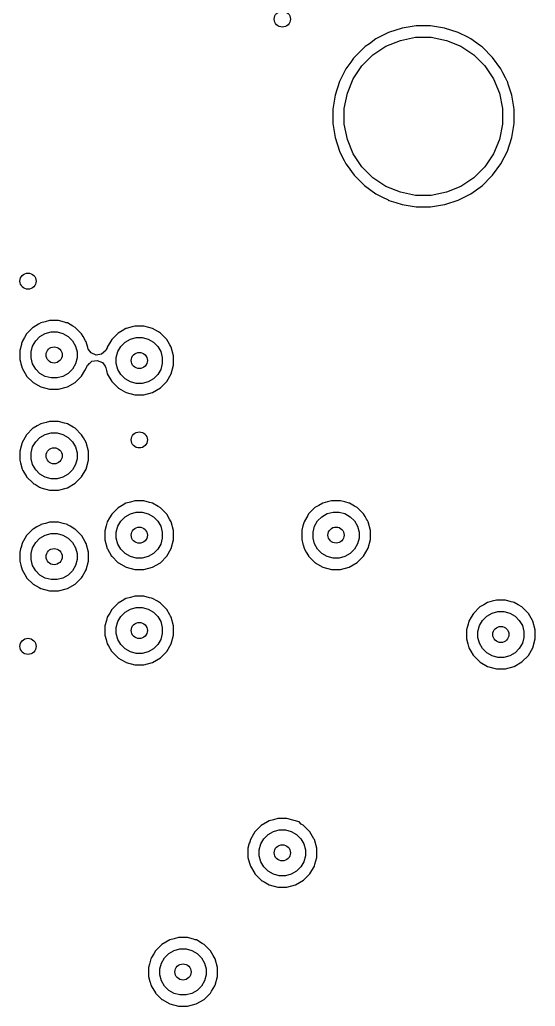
# Model space of a CAD drawing. Header units: inches. Extents: x 5.14 to 7.4, y -4.57 to -3.18.
# Drawn here: x 6.0427 to 6.298, y -4.1466 to -3.6575 of the extents above; entities that cross this region are included whole.
import ezdxf

# ---------------------------------------------------------------- set-up
doc = ezdxf.new("R2010")
doc.units = ezdxf.units.IN
doc.header["$MEASUREMENT"] = 0
doc.layers.add('In2.Cu', color=33, linetype='CONTINUOUS', true_color=0xce7d2c)

msp = doc.modelspace()

# ---------------------------------------------------------------- linework, layer by layer
at = {"layer": 'In2.Cu', "linetype": 'CONTINUOUS'}
for p, q in [((6.23213, -3.66159), (6.22541, -3.66377)), ((6.2391, -3.66048), (6.23213, -3.66159)), ((6.23213, -3.66159), (6.23213, -3.66159)), ((6.23213, -3.66159), (6.23213, -3.66159)), ((6.23911, -3.66048), (6.2391, -3.66048)), ((6.2391, -3.66048), (6.2391, -3.66048)), ((6.24617, -3.66048), (6.23911, -3.66048)), ((6.25315, -3.66159), (6.24617, -3.66048)), ((6.24617, -3.66048), (6.24617, -3.66048)), ((6.24617, -3.66048), (6.24617, -3.66048)), ((6.25987, -3.66377), (6.25315, -3.66159)), ((6.25315, -3.66159), (6.25315, -3.66159)), ((6.21911, -3.66698), (6.21585, -3.66935)), ((6.22071, -3.66617), (6.21911, -3.66698)), ((6.22541, -3.66377), (6.22071, -3.66617)), ((6.22408, -3.67065), (6.23121, -3.6677)), ((6.23121, -3.6677), (6.23878, -3.66619)), ((6.23878, -3.66619), (6.2465, -3.66619)), ((6.2465, -3.66619), (6.25407, -3.6677)), ((6.25407, -3.6677), (6.2612, -3.67065)), ((6.26457, -3.66617), (6.25987, -3.66377)), ((6.25987, -3.66377), (6.25987, -3.66377)), ((6.25987, -3.66377), (6.25987, -3.66377)), ((6.26617, -3.66698), (6.26457, -3.66617)), ((6.26457, -3.66617), (6.26457, -3.66617)), ((6.26457, -3.66617), (6.26457, -3.66617)), ((6.271, -3.6705), (6.26617, -3.66698)), ((6.21357, -3.67096), (6.20822, -3.67631)), ((6.21386, -3.67079), (6.21357, -3.67096)), ((6.21585, -3.66935), (6.21386, -3.67079)), ((6.21766, -3.67494), (6.22408, -3.67065)), ((6.2612, -3.67065), (6.26761, -3.67494)), ((6.27188, -3.67113), (6.271, -3.6705)), ((6.27688, -3.67613), (6.27188, -3.67113)), ((6.20806, -3.6766), (6.20661, -3.67859)), ((6.20822, -3.67631), (6.20806, -3.6766)), ((6.2122, -3.6804), (6.21766, -3.67494)), ((6.26761, -3.67494), (6.27307, -3.6804)), ((6.28103, -3.68185), (6.27688, -3.67613)), ((6.20424, -3.68185), (6.20104, -3.68814)), ((6.20661, -3.67859), (6.20424, -3.68185)), ((6.20424, -3.68185), (6.20424, -3.68185)), ((6.20792, -3.68682), (6.2122, -3.6804)), ((6.27307, -3.6804), (6.27736, -3.68682)), ((6.28205, -3.68385), (6.28103, -3.68185)), ((6.20496, -3.69395), (6.20792, -3.68682)), ((6.27736, -3.68682), (6.28031, -3.69395)), ((6.28334, -3.68637), (6.28205, -3.68385)), ((6.28411, -3.68789), (6.28334, -3.68637)), ((6.28415, -3.68795), (6.28411, -3.68789)), ((6.28422, -3.6881), (6.28415, -3.68795)), ((6.20104, -3.68814), (6.19885, -3.69486)), ((6.28426, -3.68818), (6.28422, -3.6881)), ((6.2843, -3.68832), (6.28426, -3.68818)), ((6.28483, -3.68995), (6.2843, -3.68832)), ((6.28642, -3.69486), (6.28483, -3.68995)), ((6.19885, -3.69486), (6.19775, -3.70184)), ((6.19885, -3.69486), (6.19885, -3.69486)), ((6.19885, -3.69486), (6.19885, -3.69486)), ((6.20346, -3.70152), (6.20496, -3.69395)), ((6.28031, -3.69395), (6.28182, -3.70152)), ((6.28753, -3.70184), (6.28642, -3.69486)), ((6.19775, -3.70184), (6.19775, -3.70891)), ((6.20346, -3.70923), (6.20346, -3.70152)), ((6.28182, -3.70152), (6.28182, -3.70923)), ((6.28753, -3.70891), (6.28753, -3.70184)), ((6.19775, -3.70891), (6.1987, -3.71493)), ((6.20496, -3.7168), (6.20346, -3.70923)), ((6.28182, -3.70923), (6.28031, -3.7168)), ((6.28657, -3.71493), (6.28753, -3.70891)), ((6.1987, -3.71493), (6.19885, -3.71589)), ((6.19885, -3.71589), (6.20104, -3.72261)), ((6.20792, -3.72393), (6.20496, -3.7168)), ((6.28031, -3.7168), (6.27736, -3.72393)), ((6.28424, -3.72261), (6.28642, -3.71589)), ((6.28642, -3.71589), (6.28657, -3.71493)), ((6.20104, -3.72261), (6.20245, -3.72538)), ((6.20245, -3.72538), (6.20341, -3.72727)), ((6.2122, -3.73035), (6.20792, -3.72393)), ((6.27736, -3.72393), (6.27307, -3.73035)), ((6.28103, -3.7289), (6.28424, -3.72261)), ((6.20341, -3.72727), (6.20424, -3.7289)), ((6.20424, -3.7289), (6.20483, -3.72971)), ((6.20483, -3.72971), (6.2084, -3.73462)), ((6.21766, -3.73581), (6.2122, -3.73035)), ((6.27307, -3.73035), (6.26761, -3.73581)), ((6.27688, -3.73462), (6.28103, -3.7289)), ((6.2084, -3.73462), (6.21339, -3.73961)), ((6.22408, -3.7401), (6.21766, -3.73581)), ((6.26761, -3.73581), (6.2612, -3.7401)), ((6.27188, -3.73961), (6.27628, -3.73522)), ((6.27628, -3.73522), (6.27688, -3.73462)), ((6.21339, -3.73961), (6.21911, -3.74377)), ((6.23121, -3.74305), (6.22408, -3.7401)), ((6.2612, -3.7401), (6.25407, -3.74305)), ((6.26617, -3.74377), (6.27188, -3.73961)), ((6.21911, -3.74377), (6.22209, -3.74528)), ((6.22209, -3.74528), (6.22515, -3.74685)), ((6.23878, -3.74455), (6.23121, -3.74305)), ((6.2465, -3.74455), (6.23878, -3.74455)), ((6.25407, -3.74305), (6.2465, -3.74455)), ((6.25987, -3.74697), (6.26617, -3.74377)), ((6.22515, -3.74685), (6.22522, -3.74688)), ((6.22522, -3.74688), (6.22536, -3.74695)), ((6.22536, -3.74695), (6.22544, -3.74699)), ((6.22544, -3.74699), (6.22559, -3.74703)), ((6.22559, -3.74703), (6.22901, -3.74815)), ((6.22901, -3.74815), (6.23213, -3.74916)), ((6.23213, -3.74916), (6.2391, -3.75026)), ((6.2391, -3.75026), (6.23911, -3.75026)), ((6.23911, -3.75026), (6.24617, -3.75026)), ((6.24617, -3.75026), (6.25315, -3.74916)), ((6.24617, -3.75026), (6.24617, -3.75026)), ((6.25315, -3.74916), (6.25325, -3.74913)), ((6.25325, -3.74913), (6.25373, -3.74897)), ((6.25325, -3.74913), (6.25325, -3.74913)), ((6.25325, -3.74913), (6.25325, -3.74913)), ((6.25373, -3.74897), (6.25987, -3.74697)), ((6.04923, -3.81006), (6.04607, -3.81323)), ((6.04924, -3.81006), (6.04923, -3.81006)), ((6.04923, -3.81006), (6.04923, -3.81006)), ((6.04923, -3.81006), (6.04923, -3.81006)), ((6.05203, -3.80845), (6.04924, -3.81006)), ((6.05308, -3.80784), (6.05203, -3.80845)), ((6.05311, -3.80782), (6.05308, -3.80784)), ((6.05312, -3.80782), (6.05311, -3.80782)), ((6.05528, -3.80724), (6.05312, -3.80782)), ((6.05312, -3.80782), (6.05312, -3.80782)), ((6.05312, -3.80782), (6.05312, -3.80782)), ((6.05312, -3.80782), (6.05312, -3.80782)), ((6.05744, -3.80666), (6.05528, -3.80724)), ((6.05528, -3.80724), (6.05528, -3.80724)), ((6.06193, -3.80666), (6.05744, -3.80666)), ((6.05744, -3.80666), (6.05744, -3.80666)), ((6.06481, -3.80743), (6.06193, -3.80666)), ((6.06193, -3.80666), (6.06193, -3.80666)), ((6.06573, -3.80768), (6.06481, -3.80743)), ((6.06481, -3.80743), (6.06481, -3.80743)), ((6.06625, -3.80782), (6.06573, -3.80768)), ((6.06626, -3.80782), (6.06625, -3.80782)), ((6.06625, -3.80782), (6.06625, -3.80782)), ((6.06629, -3.80784), (6.06626, -3.80782)), ((6.06896, -3.80938), (6.06629, -3.80784)), ((6.07014, -3.81006), (6.06896, -3.80938)), ((6.0733, -3.81323), (6.07014, -3.81006)), ((6.07014, -3.81006), (6.07014, -3.81006)), ((6.07014, -3.81006), (6.07014, -3.81006)), ((6.07014, -3.81006), (6.07014, -3.81006)), ((6.07014, -3.81006), (6.07014, -3.81006)), ((6.09836, -3.80976), (6.09532, -3.81058)), ((6.09965, -3.80942), (6.09836, -3.80976)), ((6.10413, -3.80942), (6.09965, -3.80942)), ((6.09965, -3.80942), (6.09965, -3.80942)), ((6.10654, -3.81006), (6.10413, -3.80942)), ((6.10846, -3.81058), (6.10654, -3.81006)), ((6.10654, -3.81006), (6.10654, -3.81006)), ((6.04505, -3.81499), (6.04385, -3.81708)), ((6.04607, -3.81323), (6.04505, -3.81499)), ((6.04607, -3.81323), (6.04607, -3.81323)), ((6.04607, -3.81323), (6.04607, -3.81323)), ((6.04607, -3.81323), (6.04607, -3.81323)), ((6.04607, -3.81323), (6.04607, -3.81323)), ((6.05056, -3.81668), (6.05268, -3.81456)), ((6.05268, -3.81456), (6.05528, -3.81306)), ((6.05528, -3.81306), (6.05818, -3.81228)), ((6.05818, -3.81228), (6.06119, -3.81228)), ((6.06119, -3.81228), (6.06409, -3.81306)), ((6.06409, -3.81306), (6.06669, -3.81456)), ((6.06669, -3.81456), (6.06881, -3.81668)), ((6.07407, -3.81456), (6.0733, -3.81323)), ((6.0733, -3.81323), (6.0733, -3.81323)), ((6.0733, -3.81323), (6.0733, -3.81323)), ((6.0733, -3.81323), (6.0733, -3.81323)), ((6.07526, -3.81662), (6.07407, -3.81456)), ((6.09144, -3.81282), (6.08827, -3.81599)), ((6.09333, -3.81172), (6.09144, -3.81282)), ((6.09144, -3.81282), (6.09144, -3.81282)), ((6.09144, -3.81282), (6.09144, -3.81282)), ((6.09144, -3.81282), (6.09144, -3.81282)), ((6.09529, -3.8106), (6.09333, -3.81172)), ((6.09532, -3.81058), (6.09529, -3.8106)), ((6.09532, -3.81058), (6.09532, -3.81058)), ((6.09749, -3.81581), (6.10039, -3.81504)), ((6.10039, -3.81504), (6.10339, -3.81504)), ((6.10339, -3.81504), (6.10629, -3.81581)), ((6.10849, -3.8106), (6.10846, -3.81058)), ((6.10846, -3.81058), (6.10846, -3.81058)), ((6.11139, -3.81227), (6.10849, -3.8106)), ((6.11234, -3.81282), (6.11139, -3.81227)), ((6.11551, -3.81599), (6.11234, -3.81282)), ((6.11234, -3.81282), (6.11234, -3.81282)), ((6.11234, -3.81282), (6.11234, -3.81282)), ((6.11234, -3.81282), (6.11234, -3.81282)), ((6.04347, -3.81845), (6.04267, -3.82144)), ((6.04357, -3.81806), (6.04347, -3.81845)), ((6.04383, -3.81711), (6.04357, -3.81806)), ((6.04385, -3.81708), (6.04383, -3.81711)), ((6.04383, -3.81711), (6.04383, -3.81711)), ((6.04828, -3.82218), (6.04906, -3.81928)), ((6.04906, -3.81928), (6.05056, -3.81668)), ((6.06881, -3.81668), (6.07031, -3.81928)), ((6.07031, -3.81928), (6.07109, -3.82218)), ((6.07554, -3.81711), (6.07526, -3.81662)), ((6.07526, -3.81662), (6.07526, -3.81662)), ((6.07526, -3.81662), (6.07526, -3.81662)), ((6.07634, -3.82006), (6.07554, -3.81711)), ((6.08603, -3.81987), (6.08594, -3.8201)), ((6.08827, -3.81599), (6.08603, -3.81987)), ((6.08603, -3.81987), (6.08603, -3.81987)), ((6.08827, -3.81599), (6.08827, -3.81599)), ((6.08827, -3.81599), (6.08827, -3.81599)), ((6.08827, -3.81599), (6.08827, -3.81599)), ((6.08827, -3.81599), (6.08827, -3.81599)), ((6.08827, -3.81599), (6.08827, -3.81599)), ((6.08827, -3.81599), (6.08827, -3.81599)), ((6.09127, -3.82204), (6.09277, -3.81944)), ((6.09277, -3.81944), (6.09489, -3.81731)), ((6.09489, -3.81731), (6.09749, -3.81581)), ((6.10629, -3.81581), (6.10889, -3.81731)), ((6.10889, -3.81731), (6.11101, -3.81944)), ((6.11101, -3.81944), (6.11251, -3.82204)), ((6.11624, -3.81726), (6.11551, -3.81599)), ((6.11551, -3.81599), (6.11551, -3.81599)), ((6.11551, -3.81599), (6.11551, -3.81599)), ((6.11706, -3.81867), (6.11624, -3.81726)), ((6.11755, -3.81953), (6.11706, -3.81867)), ((6.11775, -3.81987), (6.11755, -3.81953)), ((6.11891, -3.8242), (6.11775, -3.81987)), ((6.04267, -3.82144), (6.04267, -3.82592)), ((6.04828, -3.82518), (6.04828, -3.82218)), ((6.07109, -3.82218), (6.07109, -3.82518)), ((6.07661, -3.82083), (6.07634, -3.82006)), ((6.07665, -3.82091), (6.07661, -3.82083)), ((6.07798, -3.82265), (6.07665, -3.82091)), ((6.078, -3.82266), (6.07798, -3.82265)), ((6.08053, -3.82374), (6.078, -3.82266)), ((6.08324, -3.82329), (6.08053, -3.82374)), ((6.08528, -3.82144), (6.08324, -3.82329)), ((6.08551, -3.82106), (6.08528, -3.82144)), ((6.08592, -3.82009), (6.08551, -3.82106)), ((6.08594, -3.8201), (6.08592, -3.82009)), ((6.09049, -3.82494), (6.09127, -3.82204)), ((6.09049, -3.82794), (6.09049, -3.82494)), ((6.11251, -3.82204), (6.11329, -3.82494)), ((6.11329, -3.82494), (6.11329, -3.82794)), ((6.11891, -3.82868), (6.11891, -3.8242)), ((6.04267, -3.82592), (6.04297, -3.82707)), ((6.04297, -3.82707), (6.04319, -3.82787)), ((6.04319, -3.82787), (6.04319, -3.82787)), ((6.04319, -3.82787), (6.04383, -3.83025)), ((6.04906, -3.82808), (6.04828, -3.82518)), ((6.05056, -3.83068), (6.04906, -3.82808)), ((6.07031, -3.82808), (6.06881, -3.83068)), ((6.07109, -3.82518), (6.07031, -3.82808)), ((6.07578, -3.82992), (6.07607, -3.82906)), ((6.07607, -3.82906), (6.0763, -3.82868)), ((6.0763, -3.82868), (6.07682, -3.82821)), ((6.07682, -3.82821), (6.07695, -3.82799)), ((6.07695, -3.82799), (6.07718, -3.82788)), ((6.07718, -3.82788), (6.07834, -3.82683)), ((6.07834, -3.82683), (6.08105, -3.82638)), ((6.08105, -3.82638), (6.08358, -3.82746)), ((6.08358, -3.82746), (6.08358, -3.82746)), ((6.08358, -3.82746), (6.0836, -3.82748)), ((6.0836, -3.82748), (6.08493, -3.82921)), ((6.08493, -3.82921), (6.08496, -3.82929)), ((6.08496, -3.82929), (6.08524, -3.83005)), ((6.09127, -3.83084), (6.09049, -3.82794)), ((6.11329, -3.82794), (6.11251, -3.83084)), ((6.11775, -3.83301), (6.11891, -3.82868)), ((6.04383, -3.83025), (6.04383, -3.83025)), ((6.04383, -3.83025), (6.04384, -3.83028)), ((6.04384, -3.83028), (6.0447, -3.83177)), ((6.0447, -3.83177), (6.04599, -3.83401)), ((6.04599, -3.83401), (6.04605, -3.83411)), ((6.04605, -3.83411), (6.04606, -3.83413)), ((6.04606, -3.83413), (6.04924, -3.8373)), ((6.05268, -3.8328), (6.05056, -3.83068)), ((6.05528, -3.83431), (6.05268, -3.8328)), ((6.05818, -3.83508), (6.05528, -3.83431)), ((6.06409, -3.83431), (6.06119, -3.83508)), ((6.06669, -3.8328), (6.06409, -3.83431)), ((6.06881, -3.83068), (6.06669, -3.8328)), ((6.07014, -3.8373), (6.0733, -3.83413)), ((6.0733, -3.83413), (6.07493, -3.83132)), ((6.07493, -3.83132), (6.07554, -3.83025)), ((6.07554, -3.83025), (6.07567, -3.82996)), ((6.07567, -3.82996), (6.07574, -3.82998)), ((6.07574, -3.82998), (6.07578, -3.82992)), ((6.08524, -3.83005), (6.08558, -3.83132)), ((6.08558, -3.83132), (6.086, -3.83289)), ((6.086, -3.83289), (6.08603, -3.83301)), ((6.08603, -3.83301), (6.08603, -3.83301)), ((6.08603, -3.83301), (6.08827, -3.83689)), ((6.09277, -3.83344), (6.09127, -3.83084)), ((6.09489, -3.83556), (6.09277, -3.83344)), ((6.11101, -3.83344), (6.10889, -3.83556)), ((6.11251, -3.83084), (6.11101, -3.83344)), ((6.11551, -3.83689), (6.11775, -3.83301)), ((6.04924, -3.8373), (6.04926, -3.83732)), ((6.04926, -3.83732), (6.04936, -3.83737)), ((6.04936, -3.83737), (6.05312, -3.83954)), ((6.05312, -3.83954), (6.05312, -3.83954)), ((6.05312, -3.83954), (6.05312, -3.83954)), ((6.05312, -3.83954), (6.05744, -3.8407)), ((6.06119, -3.83508), (6.05818, -3.83508)), ((6.06193, -3.8407), (6.06625, -3.83954)), ((6.06625, -3.83954), (6.07014, -3.8373)), ((6.08827, -3.83689), (6.08827, -3.83689)), ((6.08827, -3.83689), (6.08827, -3.83689)), ((6.08827, -3.83689), (6.08845, -3.83707)), ((6.08845, -3.83707), (6.09144, -3.84006)), ((6.09749, -3.83706), (6.09489, -3.83556)), ((6.10039, -3.83784), (6.09749, -3.83706)), ((6.10339, -3.83784), (6.10039, -3.83784)), ((6.10629, -3.83706), (6.10339, -3.83784)), ((6.10889, -3.83556), (6.10629, -3.83706)), ((6.11234, -3.84006), (6.11551, -3.83689)), ((6.05744, -3.8407), (6.05744, -3.8407)), ((6.05744, -3.8407), (6.06193, -3.8407)), ((6.06193, -3.8407), (6.06193, -3.8407)), ((6.09144, -3.84006), (6.09146, -3.84007)), ((6.09146, -3.84007), (6.09157, -3.84013)), ((6.09157, -3.84013), (6.09513, -3.84218)), ((6.09513, -3.84218), (6.09513, -3.84219)), ((6.09513, -3.84219), (6.09532, -3.8423)), ((6.09532, -3.8423), (6.09532, -3.8423)), ((6.09532, -3.8423), (6.09532, -3.8423)), ((6.09532, -3.8423), (6.09965, -3.84346)), ((6.09965, -3.84346), (6.09965, -3.84346)), ((6.09965, -3.84346), (6.10413, -3.84346)), ((6.10413, -3.84346), (6.10846, -3.8423)), ((6.10413, -3.84346), (6.10413, -3.84346)), ((6.10846, -3.8423), (6.11234, -3.84006)), ((6.05132, -3.85886), (6.04924, -3.86006)), ((6.05308, -3.85784), (6.05132, -3.85886)), ((6.05311, -3.85782), (6.05308, -3.85784)), ((6.05312, -3.85782), (6.05311, -3.85782)), ((6.05568, -3.85713), (6.05312, -3.85782)), ((6.05744, -3.85666), (6.05568, -3.85713)), ((6.06193, -3.85666), (6.05744, -3.85666)), ((6.05744, -3.85666), (6.05744, -3.85666)), ((6.06481, -3.85743), (6.06193, -3.85666)), ((6.06193, -3.85666), (6.06193, -3.85666)), ((6.06573, -3.85768), (6.06481, -3.85743)), ((6.06481, -3.85743), (6.06481, -3.85743)), ((6.06625, -3.85782), (6.06573, -3.85768)), ((6.06626, -3.85782), (6.06625, -3.85782)), ((6.06625, -3.85782), (6.06625, -3.85782)), ((6.06629, -3.85784), (6.06626, -3.85782)), ((6.06918, -3.85951), (6.06629, -3.85784)), ((6.04607, -3.86323), (6.04514, -3.86484)), ((6.04923, -3.86006), (6.04607, -3.86323)), ((6.04607, -3.86323), (6.04607, -3.86323)), ((6.04607, -3.86323), (6.04607, -3.86323)), ((6.04607, -3.86323), (6.04607, -3.86323)), ((6.04607, -3.86323), (6.04607, -3.86323)), ((6.04924, -3.86006), (6.04923, -3.86006)), ((6.04923, -3.86006), (6.04923, -3.86006)), ((6.04923, -3.86006), (6.04923, -3.86006)), ((6.05268, -3.86456), (6.05528, -3.86306)), ((6.05528, -3.86306), (6.05818, -3.86228)), ((6.05818, -3.86228), (6.06119, -3.86228)), ((6.06119, -3.86228), (6.06409, -3.86306)), ((6.06409, -3.86306), (6.06669, -3.86456)), ((6.07014, -3.86006), (6.06918, -3.85951)), ((6.0733, -3.86323), (6.07014, -3.86006)), ((6.07014, -3.86006), (6.07014, -3.86006)), ((6.07014, -3.86006), (6.07014, -3.86006)), ((6.07014, -3.86006), (6.07014, -3.86006)), ((6.07423, -3.86484), (6.0733, -3.86323)), ((6.0733, -3.86323), (6.0733, -3.86323)), ((6.0733, -3.86323), (6.0733, -3.86323)), ((6.04334, -3.86892), (6.04267, -3.87144)), ((6.04383, -3.86711), (6.04334, -3.86892)), ((6.04334, -3.86892), (6.04334, -3.86892)), ((6.04385, -3.86708), (6.04383, -3.86711)), ((6.04383, -3.86711), (6.04383, -3.86711)), ((6.04514, -3.86484), (6.04385, -3.86708)), ((6.04906, -3.86928), (6.05056, -3.86668)), ((6.05056, -3.86668), (6.05268, -3.86456)), ((6.06669, -3.86456), (6.06881, -3.86668)), ((6.06881, -3.86668), (6.07031, -3.86928)), ((6.07554, -3.86711), (6.07423, -3.86484)), ((6.07423, -3.86484), (6.07423, -3.86484)), ((6.0767, -3.87144), (6.07554, -3.86711)), ((6.04267, -3.87144), (6.04267, -3.87592)), ((6.04828, -3.87218), (6.04906, -3.86928)), ((6.04828, -3.87518), (6.04828, -3.87218)), ((6.07031, -3.86928), (6.07109, -3.87218)), ((6.07109, -3.87218), (6.07109, -3.87518)), ((6.0767, -3.8721), (6.0767, -3.87144)), ((6.0767, -3.87592), (6.0767, -3.8721)), ((6.04267, -3.87592), (6.043, -3.87715)), ((6.043, -3.87715), (6.04383, -3.88025)), ((6.04906, -3.87808), (6.04828, -3.87518)), ((6.05056, -3.88068), (6.04906, -3.87808)), ((6.07031, -3.87808), (6.06881, -3.88068)), ((6.07109, -3.87518), (6.07031, -3.87808)), ((6.07554, -3.88025), (6.0767, -3.87592)), ((6.04383, -3.88025), (6.04383, -3.88025)), ((6.04383, -3.88025), (6.04384, -3.88028)), ((6.04384, -3.88028), (6.04423, -3.88095)), ((6.04423, -3.88095), (6.04599, -3.88401)), ((6.05268, -3.8828), (6.05056, -3.88068)), ((6.05528, -3.88431), (6.05268, -3.8828)), ((6.06669, -3.8828), (6.06409, -3.88431)), ((6.06881, -3.88068), (6.06669, -3.8828)), ((6.0733, -3.88413), (6.07554, -3.88025)), ((6.04599, -3.88401), (6.04605, -3.88411)), ((6.04605, -3.88411), (6.04606, -3.88413)), ((6.04606, -3.88413), (6.04924, -3.8873)), ((6.04924, -3.8873), (6.04926, -3.88732)), ((6.04926, -3.88732), (6.04936, -3.88737)), ((6.04936, -3.88737), (6.05044, -3.88799)), ((6.05044, -3.88799), (6.05245, -3.88916)), ((6.05818, -3.88508), (6.05528, -3.88431)), ((6.06119, -3.88508), (6.05818, -3.88508)), ((6.06409, -3.88431), (6.06119, -3.88508)), ((6.06625, -3.88954), (6.07014, -3.8873)), ((6.07014, -3.8873), (6.0733, -3.88413)), ((6.05245, -3.88916), (6.05301, -3.88948)), ((6.05301, -3.88948), (6.05312, -3.88954)), ((6.05312, -3.88954), (6.05744, -3.8907)), ((6.05744, -3.8907), (6.05744, -3.8907)), ((6.05744, -3.8907), (6.06193, -3.8907)), ((6.06193, -3.8907), (6.06625, -3.88954)), ((6.06193, -3.8907), (6.06193, -3.8907)), ((6.09345, -3.89827), (6.09144, -3.89943)), ((6.09529, -3.89721), (6.09345, -3.89827)), ((6.09532, -3.89719), (6.09529, -3.89721)), ((6.09748, -3.89661), (6.09532, -3.89719)), ((6.09532, -3.89719), (6.09532, -3.89719)), ((6.09532, -3.89719), (6.09532, -3.89719)), ((6.09532, -3.89719), (6.09532, -3.89719)), ((6.09532, -3.89719), (6.09532, -3.89719)), ((6.09965, -3.89603), (6.09748, -3.89661)), ((6.09748, -3.89661), (6.09748, -3.89661)), ((6.10413, -3.89603), (6.09965, -3.89603)), ((6.09965, -3.89603), (6.09965, -3.89603)), ((6.10702, -3.8968), (6.10413, -3.89603)), ((6.10413, -3.89603), (6.10413, -3.89603)), ((6.10781, -3.89702), (6.10702, -3.8968)), ((6.10702, -3.8968), (6.10702, -3.8968)), ((6.10846, -3.89719), (6.10781, -3.89702)), ((6.10849, -3.89721), (6.10846, -3.89719)), ((6.10846, -3.89719), (6.10846, -3.89719)), ((6.10846, -3.89719), (6.10846, -3.89719)), ((6.11119, -3.89877), (6.10849, -3.89721)), ((6.19082, -3.89827), (6.18891, -3.89937)), ((6.19276, -3.89715), (6.19082, -3.89827)), ((6.19279, -3.89713), (6.19276, -3.89715)), ((6.1928, -3.89713), (6.19279, -3.89713)), ((6.19506, -3.89652), (6.1928, -3.89713)), ((6.19712, -3.89597), (6.19506, -3.89652)), ((6.20161, -3.89597), (6.19712, -3.89597)), ((6.20367, -3.89652), (6.20161, -3.89597)), ((6.20593, -3.89713), (6.20367, -3.89652)), ((6.20367, -3.89652), (6.20367, -3.89652)), ((6.20594, -3.89713), (6.20593, -3.89713)), ((6.20597, -3.89715), (6.20594, -3.89713)), ((6.20845, -3.89858), (6.20597, -3.89715)), ((6.08827, -3.9026), (6.08718, -3.90449)), ((6.09144, -3.89943), (6.08827, -3.9026)), ((6.08827, -3.9026), (6.08827, -3.9026)), ((6.08827, -3.9026), (6.08827, -3.9026)), ((6.08827, -3.9026), (6.08827, -3.9026)), ((6.08827, -3.9026), (6.08827, -3.9026)), ((6.09144, -3.89943), (6.09144, -3.89943)), ((6.09144, -3.89943), (6.09144, -3.89943)), ((6.09144, -3.89943), (6.09144, -3.89943)), ((6.09489, -3.90393), (6.09749, -3.90243)), ((6.09749, -3.90243), (6.10039, -3.90165)), ((6.10039, -3.90165), (6.10339, -3.90165)), ((6.10339, -3.90165), (6.10629, -3.90243)), ((6.10629, -3.90243), (6.10889, -3.90393)), ((6.11234, -3.89943), (6.11119, -3.89877)), ((6.11551, -3.9026), (6.11234, -3.89943)), ((6.11234, -3.89943), (6.11234, -3.89943)), ((6.11234, -3.89943), (6.11234, -3.89943)), ((6.11234, -3.89943), (6.11234, -3.89943)), ((6.1169, -3.90502), (6.11551, -3.9026)), ((6.11551, -3.9026), (6.11551, -3.9026)), ((6.11551, -3.9026), (6.11551, -3.9026)), ((6.18575, -3.90254), (6.18531, -3.9033)), ((6.18891, -3.89937), (6.18575, -3.90254)), ((6.18575, -3.90254), (6.18575, -3.90254)), ((6.18575, -3.90254), (6.18575, -3.90254)), ((6.18575, -3.90254), (6.18575, -3.90254)), ((6.18575, -3.90254), (6.18575, -3.90254)), ((6.18891, -3.89937), (6.18891, -3.89937)), ((6.18891, -3.89937), (6.18891, -3.89937)), ((6.18891, -3.89937), (6.18891, -3.89937)), ((6.19236, -3.90387), (6.19496, -3.90237)), ((6.19496, -3.90237), (6.19786, -3.90159)), ((6.19786, -3.90159), (6.20087, -3.90159)), ((6.20087, -3.90159), (6.20377, -3.90237)), ((6.20377, -3.90237), (6.20637, -3.90387)), ((6.20981, -3.89937), (6.20845, -3.89858)), ((6.20981, -3.89937), (6.20981, -3.89937)), ((6.21298, -3.90254), (6.20982, -3.89937)), ((6.20982, -3.89937), (6.20982, -3.89937)), ((6.20982, -3.89937), (6.20981, -3.89937)), ((6.21373, -3.90384), (6.21298, -3.90254)), ((6.21298, -3.90254), (6.21298, -3.90254)), ((6.21298, -3.90254), (6.21298, -3.90254)), ((6.21298, -3.90254), (6.21298, -3.90254)), ((6.05308, -3.90784), (6.05118, -3.90894)), ((6.05311, -3.90782), (6.05308, -3.90784)), ((6.05312, -3.90782), (6.05311, -3.90782)), ((6.0555, -3.90718), (6.05312, -3.90782)), ((6.05744, -3.90666), (6.0555, -3.90718)), ((6.06193, -3.90666), (6.05744, -3.90666)), ((6.06415, -3.90726), (6.06193, -3.90666)), ((6.06625, -3.90782), (6.06415, -3.90726)), ((6.06415, -3.90726), (6.06415, -3.90726)), ((6.06626, -3.90782), (6.06625, -3.90782)), ((6.06629, -3.90784), (6.06626, -3.90782)), ((6.06763, -3.90861), (6.06629, -3.90784)), ((6.08603, -3.90648), (6.0855, -3.90845)), ((6.08605, -3.90645), (6.08603, -3.90647)), ((6.08603, -3.90647), (6.08603, -3.90648)), ((6.08718, -3.90449), (6.08605, -3.90645)), ((6.09127, -3.90865), (6.09277, -3.90605)), ((6.09277, -3.90605), (6.09489, -3.90393)), ((6.10889, -3.90393), (6.11101, -3.90605)), ((6.11101, -3.90605), (6.11251, -3.90865)), ((6.1174, -3.90587), (6.1169, -3.90502)), ((6.11775, -3.90648), (6.1174, -3.90587)), ((6.11889, -3.91075), (6.11775, -3.90648)), ((6.1835, -3.90642), (6.18296, -3.90845)), ((6.18351, -3.90642), (6.1835, -3.90642)), ((6.18352, -3.90639), (6.18351, -3.90642)), ((6.18531, -3.9033), (6.18352, -3.90639)), ((6.18874, -3.90859), (6.19024, -3.90599)), ((6.19024, -3.90599), (6.19236, -3.90387)), ((6.20637, -3.90387), (6.20849, -3.90599)), ((6.20849, -3.90599), (6.20999, -3.90859)), ((6.21441, -3.90502), (6.21373, -3.90384)), ((6.21487, -3.90581), (6.21441, -3.90502)), ((6.21522, -3.90642), (6.21487, -3.90581)), ((6.21638, -3.91075), (6.21522, -3.90642)), ((6.04923, -3.91006), (6.04607, -3.91323)), ((6.04924, -3.91006), (6.04923, -3.91006)), ((6.04923, -3.91006), (6.04923, -3.91006)), ((6.04923, -3.91006), (6.04923, -3.91006)), ((6.05118, -3.90894), (6.04924, -3.91006)), ((6.05528, -3.91306), (6.05818, -3.91228)), ((6.05818, -3.91228), (6.06119, -3.91228)), ((6.06119, -3.91228), (6.06409, -3.91306)), ((6.07001, -3.90999), (6.06763, -3.90861)), ((6.07011, -3.91004), (6.07001, -3.90999)), ((6.07013, -3.91006), (6.07011, -3.91004)), ((6.07088, -3.91081), (6.07013, -3.91006)), ((6.07331, -3.91323), (6.07088, -3.91081)), ((6.0855, -3.90845), (6.08487, -3.91081)), ((6.08487, -3.91081), (6.08487, -3.91529)), ((6.08487, -3.91081), (6.08487, -3.91081)), ((6.0855, -3.90845), (6.0855, -3.90845)), ((6.09049, -3.91155), (6.09127, -3.90865)), ((6.09049, -3.91455), (6.09049, -3.91155)), ((6.11251, -3.90865), (6.11329, -3.91155)), ((6.11329, -3.91155), (6.11329, -3.91455)), ((6.11891, -3.91081), (6.11889, -3.91075)), ((6.11891, -3.91529), (6.11891, -3.91081)), ((6.18238, -3.91061), (6.18234, -3.91075)), ((6.18234, -3.91075), (6.18234, -3.91523)), ((6.18296, -3.90845), (6.18238, -3.91061)), ((6.18238, -3.91061), (6.18238, -3.91061)), ((6.18296, -3.90845), (6.18296, -3.90845)), ((6.18796, -3.91149), (6.18874, -3.90859)), ((6.18796, -3.91449), (6.18796, -3.91149)), ((6.20999, -3.90859), (6.21077, -3.91149)), ((6.21077, -3.91149), (6.21077, -3.91449)), ((6.21638, -3.91523), (6.21638, -3.91075)), ((6.04383, -3.91711), (6.04333, -3.91896)), ((6.04385, -3.91708), (6.04383, -3.91711)), ((6.04383, -3.91711), (6.04383, -3.91711)), ((6.04524, -3.91467), (6.04385, -3.91708)), ((6.04607, -3.91323), (6.04524, -3.91467)), ((6.04607, -3.91323), (6.04607, -3.91323)), ((6.04607, -3.91323), (6.04607, -3.91323)), ((6.04607, -3.91323), (6.04607, -3.91323)), ((6.04607, -3.91323), (6.04607, -3.91323)), ((6.04906, -3.91928), (6.05056, -3.91668)), ((6.05056, -3.91668), (6.05268, -3.91456)), ((6.05268, -3.91456), (6.05528, -3.91306)), ((6.06409, -3.91306), (6.06669, -3.91456)), ((6.06669, -3.91456), (6.06881, -3.91668)), ((6.06881, -3.91668), (6.07031, -3.91928)), ((6.07332, -3.91325), (6.07331, -3.91323)), ((6.07338, -3.91336), (6.07332, -3.91325)), ((6.07509, -3.91632), (6.07338, -3.91336)), ((6.07554, -3.91711), (6.07509, -3.91632)), ((6.0767, -3.92144), (6.07554, -3.91711)), ((6.08487, -3.91529), (6.08603, -3.91962)), ((6.09127, -3.91745), (6.09049, -3.91455)), ((6.09277, -3.92005), (6.09127, -3.91745)), ((6.11251, -3.91745), (6.11101, -3.92005)), ((6.11329, -3.91455), (6.11251, -3.91745)), ((6.11775, -3.91962), (6.11891, -3.91529)), ((6.18234, -3.91523), (6.18295, -3.91747)), ((6.18295, -3.91747), (6.18305, -3.91787)), ((6.18305, -3.91787), (6.18305, -3.91787)), ((6.18305, -3.91787), (6.1835, -3.91956)), ((6.18874, -3.91739), (6.18796, -3.91449)), ((6.19024, -3.91999), (6.18874, -3.91739)), ((6.20999, -3.91739), (6.20849, -3.91999)), ((6.21077, -3.91449), (6.20999, -3.91739)), ((6.21522, -3.91956), (6.21638, -3.91523)), ((6.04308, -3.91989), (6.04267, -3.92144)), ((6.04267, -3.92144), (6.04267, -3.92592)), ((6.04312, -3.91976), (6.04308, -3.91989)), ((6.04308, -3.91989), (6.04308, -3.91989)), ((6.04333, -3.91896), (6.04312, -3.91976)), ((6.04828, -3.92218), (6.04906, -3.91928)), ((6.04828, -3.92518), (6.04828, -3.92218)), ((6.07031, -3.91928), (6.07109, -3.92218)), ((6.07109, -3.92218), (6.07109, -3.92518)), ((6.0767, -3.92592), (6.0767, -3.92144)), ((6.08603, -3.91962), (6.08618, -3.91988)), ((6.08618, -3.91988), (6.08618, -3.91988)), ((6.08618, -3.91988), (6.0882, -3.92338)), ((6.09489, -3.92217), (6.09277, -3.92005)), ((6.09749, -3.92368), (6.09489, -3.92217)), ((6.10889, -3.92217), (6.10629, -3.92368)), ((6.11101, -3.92005), (6.10889, -3.92217)), ((6.11551, -3.9235), (6.11775, -3.91962)), ((6.1835, -3.91956), (6.18351, -3.91956)), ((6.18351, -3.91956), (6.18352, -3.91959)), ((6.18352, -3.91959), (6.18459, -3.92144)), ((6.18459, -3.92144), (6.18567, -3.92331)), ((6.19236, -3.92211), (6.19024, -3.91999)), ((6.19496, -3.92361), (6.19236, -3.92211)), ((6.20637, -3.92211), (6.20377, -3.92361)), ((6.20849, -3.91999), (6.20637, -3.92211)), ((6.21298, -3.92344), (6.21522, -3.91956)), ((6.04267, -3.92592), (6.04318, -3.92783)), ((6.04906, -3.92808), (6.04828, -3.92518)), ((6.07109, -3.92518), (6.07031, -3.92808)), ((6.07554, -3.93025), (6.0767, -3.92592)), ((6.0882, -3.92338), (6.08825, -3.92348)), ((6.08825, -3.92348), (6.08827, -3.9235)), ((6.08827, -3.9235), (6.09144, -3.92667)), ((6.09144, -3.92667), (6.09146, -3.92669)), ((6.09146, -3.92669), (6.09157, -3.92674)), ((6.09157, -3.92674), (6.09532, -3.92891)), ((6.10039, -3.92445), (6.09749, -3.92368)), ((6.10339, -3.92445), (6.10039, -3.92445)), ((6.10629, -3.92368), (6.10339, -3.92445)), ((6.10846, -3.92891), (6.11234, -3.92667)), ((6.11234, -3.92667), (6.11551, -3.9235)), ((6.18567, -3.92331), (6.18573, -3.92342)), ((6.18573, -3.92342), (6.18574, -3.92344)), ((6.18574, -3.92344), (6.18892, -3.92661)), ((6.18892, -3.92661), (6.18894, -3.92663)), ((6.18894, -3.92663), (6.18904, -3.92668)), ((6.18904, -3.92668), (6.19275, -3.92882)), ((6.19786, -3.92439), (6.19496, -3.92361)), ((6.20087, -3.92439), (6.19786, -3.92439)), ((6.20377, -3.92361), (6.20087, -3.92439)), ((6.20593, -3.92885), (6.20981, -3.92661)), ((6.20981, -3.92661), (6.21298, -3.92344)), ((6.04318, -3.92783), (6.04318, -3.92783)), ((6.04318, -3.92783), (6.04318, -3.92783)), ((6.04318, -3.92783), (6.04383, -3.93025)), ((6.04383, -3.93025), (6.04383, -3.93025)), ((6.04383, -3.93025), (6.04384, -3.93028)), ((6.04384, -3.93028), (6.04519, -3.93261)), ((6.05056, -3.93068), (6.04906, -3.92808)), ((6.05268, -3.9328), (6.05056, -3.93068)), ((6.06881, -3.93068), (6.06669, -3.9328)), ((6.07031, -3.92808), (6.06881, -3.93068)), ((6.07359, -3.93364), (6.07506, -3.9311)), ((6.07506, -3.9311), (6.07554, -3.93025)), ((6.09532, -3.92891), (6.09532, -3.92891)), ((6.09532, -3.92891), (6.09965, -3.93007)), ((6.09965, -3.93007), (6.09965, -3.93007)), ((6.09965, -3.93007), (6.10413, -3.93007)), ((6.10413, -3.93007), (6.10846, -3.92891)), ((6.10413, -3.93007), (6.10413, -3.93007)), ((6.19275, -3.92882), (6.19275, -3.92882)), ((6.19275, -3.92882), (6.19275, -3.92882)), ((6.19275, -3.92882), (6.1928, -3.92885)), ((6.1928, -3.92885), (6.1928, -3.92885)), ((6.1928, -3.92885), (6.19712, -3.93001)), ((6.19712, -3.93001), (6.19712, -3.93001)), ((6.19712, -3.93001), (6.20161, -3.93001)), ((6.20161, -3.93001), (6.20593, -3.92885)), ((6.20161, -3.93001), (6.20161, -3.93001)), ((6.04519, -3.93261), (6.04599, -3.93401)), ((6.04599, -3.93401), (6.04605, -3.93411)), ((6.04605, -3.93411), (6.04606, -3.93413)), ((6.04606, -3.93413), (6.04924, -3.9373)), ((6.04924, -3.9373), (6.04926, -3.93732)), ((6.04926, -3.93732), (6.04936, -3.93737)), ((6.04936, -3.93737), (6.05228, -3.93906)), ((6.05528, -3.93431), (6.05268, -3.9328)), ((6.05818, -3.93508), (6.05528, -3.93431)), ((6.06119, -3.93508), (6.05818, -3.93508)), ((6.06409, -3.93431), (6.06119, -3.93508)), ((6.06669, -3.9328), (6.06409, -3.93431)), ((6.06625, -3.93954), (6.07014, -3.9373)), ((6.07014, -3.9373), (6.07103, -3.9364)), ((6.07103, -3.9364), (6.0733, -3.93413)), ((6.0733, -3.93413), (6.07332, -3.93411)), ((6.07332, -3.93411), (6.07359, -3.93364)), ((6.05228, -3.93906), (6.05312, -3.93954)), ((6.05312, -3.93954), (6.05312, -3.93954)), ((6.05312, -3.93954), (6.05744, -3.9407)), ((6.05744, -3.9407), (6.05744, -3.9407)), ((6.05744, -3.9407), (6.06193, -3.9407)), ((6.06193, -3.9407), (6.06625, -3.93954)), ((6.06193, -3.9407), (6.06193, -3.9407)), ((6.09144, -3.94668), (6.08827, -3.94984)), ((6.09333, -3.94558), (6.09144, -3.94668)), ((6.09144, -3.94668), (6.09144, -3.94668)), ((6.09144, -3.94668), (6.09144, -3.94668)), ((6.09529, -3.94446), (6.09333, -3.94558)), ((6.09532, -3.94444), (6.09529, -3.94446)), ((6.09748, -3.94386), (6.09532, -3.94444)), ((6.09532, -3.94444), (6.09532, -3.94444)), ((6.09532, -3.94444), (6.09532, -3.94444)), ((6.09532, -3.94444), (6.09532, -3.94444)), ((6.09532, -3.94444), (6.09532, -3.94444)), ((6.09965, -3.94328), (6.09748, -3.94386)), ((6.09748, -3.94386), (6.09748, -3.94386)), ((6.10413, -3.94328), (6.09965, -3.94328)), ((6.09965, -3.94328), (6.09965, -3.94328)), ((6.10702, -3.94405), (6.10413, -3.94328)), ((6.10413, -3.94328), (6.10413, -3.94328)), ((6.10793, -3.94429), (6.10702, -3.94405)), ((6.10702, -3.94405), (6.10702, -3.94405)), ((6.10846, -3.94444), (6.10793, -3.94429)), ((6.10849, -3.94446), (6.10846, -3.94444)), ((6.10846, -3.94444), (6.10846, -3.94444)), ((6.10846, -3.94444), (6.10846, -3.94444)), ((6.11086, -3.94582), (6.10849, -3.94446)), ((6.11234, -3.94668), (6.11086, -3.94582)), ((6.11551, -3.94984), (6.11234, -3.94668)), ((6.11234, -3.94668), (6.11234, -3.94668)), ((6.11234, -3.94668), (6.11234, -3.94668)), ((6.27442, -3.94642), (6.27249, -3.94754)), ((6.27445, -3.94641), (6.27442, -3.94642)), ((6.27662, -3.94582), (6.27445, -3.9464)), ((6.27445, -3.9464), (6.27445, -3.9464)), ((6.27445, -3.9464), (6.27445, -3.9464)), ((6.27445, -3.9464), (6.27445, -3.9464)), ((6.27445, -3.9464), (6.27445, -3.94641)), ((6.27878, -3.94524), (6.27662, -3.94582)), ((6.27662, -3.94582), (6.27662, -3.94582)), ((6.28326, -3.94524), (6.27878, -3.94524)), ((6.27878, -3.94524), (6.27878, -3.94524)), ((6.28615, -3.94602), (6.28326, -3.94524)), ((6.28326, -3.94524), (6.28326, -3.94524)), ((6.28706, -3.94626), (6.28615, -3.94602)), ((6.28615, -3.94602), (6.28615, -3.94602)), ((6.28759, -3.9464), (6.28706, -3.94626)), ((6.2876, -3.94641), (6.28759, -3.9464)), ((6.28759, -3.9464), (6.28759, -3.9464)), ((6.28763, -3.94642), (6.2876, -3.94641)), ((6.28956, -3.94754), (6.28763, -3.94642)), ((6.08723, -3.95165), (6.08605, -3.95369)), ((6.08827, -3.94985), (6.08723, -3.95165)), ((6.08827, -3.94984), (6.08827, -3.94984)), ((6.08827, -3.94984), (6.08827, -3.94984)), ((6.08827, -3.94984), (6.08827, -3.94984)), ((6.08827, -3.94984), (6.08827, -3.94985)), ((6.09277, -3.95329), (6.09489, -3.95117)), ((6.09489, -3.95117), (6.09749, -3.94967)), ((6.09749, -3.94967), (6.10039, -3.94889)), ((6.10039, -3.94889), (6.10339, -3.94889)), ((6.10339, -3.94889), (6.10629, -3.94967)), ((6.10629, -3.94967), (6.10889, -3.95117)), ((6.10889, -3.95117), (6.11101, -3.95329)), ((6.11551, -3.94985), (6.11551, -3.94984)), ((6.11551, -3.94984), (6.11551, -3.94984)), ((6.11704, -3.9525), (6.11551, -3.94985)), ((6.2674, -3.95181), (6.26632, -3.95369)), ((6.27057, -3.94864), (6.2674, -3.95181)), ((6.2674, -3.95181), (6.2674, -3.95181)), ((6.2674, -3.95181), (6.2674, -3.95181)), ((6.2674, -3.95181), (6.2674, -3.95181)), ((6.2674, -3.95181), (6.2674, -3.95181)), ((6.27249, -3.94754), (6.27057, -3.94864)), ((6.27057, -3.94864), (6.27057, -3.94864)), ((6.27057, -3.94864), (6.27057, -3.94864)), ((6.27057, -3.94864), (6.27057, -3.94864)), ((6.27402, -3.95314), (6.27662, -3.95164)), ((6.27662, -3.95164), (6.27952, -3.95086)), ((6.27952, -3.95086), (6.28252, -3.95086)), ((6.28252, -3.95086), (6.28542, -3.95164)), ((6.28542, -3.95164), (6.28802, -3.95314)), ((6.29147, -3.94864), (6.28956, -3.94754)), ((6.29464, -3.95181), (6.29147, -3.94864)), ((6.29147, -3.94864), (6.29147, -3.94864)), ((6.29147, -3.94864), (6.29147, -3.94864)), ((6.29147, -3.94864), (6.29147, -3.94864)), ((6.29536, -3.95305), (6.29464, -3.95181)), ((6.29464, -3.95181), (6.29464, -3.95181)), ((6.29464, -3.95181), (6.29464, -3.95181)), ((6.29464, -3.95181), (6.29464, -3.95181)), ((6.0856, -3.95532), (6.08487, -3.95805)), ((6.08562, -3.95527), (6.0856, -3.95532)), ((6.08603, -3.95373), (6.08562, -3.95527)), ((6.08562, -3.95527), (6.08562, -3.95527)), ((6.08605, -3.95369), (6.08603, -3.95372)), ((6.08603, -3.95372), (6.08603, -3.95373)), ((6.09049, -3.95879), (6.09127, -3.95589)), ((6.09127, -3.95589), (6.09277, -3.95329)), ((6.11101, -3.95329), (6.11251, -3.95589)), ((6.11251, -3.95589), (6.11329, -3.95879)), ((6.1174, -3.95312), (6.11704, -3.9525)), ((6.11775, -3.95373), (6.1174, -3.95312)), ((6.11891, -3.95805), (6.11775, -3.95373)), ((6.26516, -3.95569), (6.26476, -3.95722)), ((6.26517, -3.95569), (6.26516, -3.95569)), ((6.26518, -3.95566), (6.26517, -3.95569)), ((6.26632, -3.95369), (6.26518, -3.95566)), ((6.2704, -3.95786), (6.2719, -3.95526)), ((6.2719, -3.95526), (6.27402, -3.95314)), ((6.28802, -3.95314), (6.29015, -3.95526)), ((6.29015, -3.95526), (6.29165, -3.95786)), ((6.29664, -3.95527), (6.29536, -3.95305)), ((6.29688, -3.95569), (6.29664, -3.95527)), ((6.29664, -3.95527), (6.29664, -3.95527)), ((6.29664, -3.95527), (6.29664, -3.95527)), ((6.29804, -3.96002), (6.29688, -3.95569)), ((6.08487, -3.95805), (6.08487, -3.96254)), ((6.09049, -3.9618), (6.09049, -3.95879)), ((6.09127, -3.9647), (6.09049, -3.9618)), ((6.11329, -3.9618), (6.11251, -3.9647)), ((6.11329, -3.95879), (6.11329, -3.9618)), ((6.11891, -3.96002), (6.11891, -3.95805)), ((6.11891, -3.96254), (6.11891, -3.96002)), ((6.26476, -3.95722), (6.264, -3.96002)), ((6.264, -3.96002), (6.264, -3.9645)), ((6.26962, -3.96076), (6.2704, -3.95786)), ((6.26962, -3.96376), (6.26962, -3.96076)), ((6.29165, -3.95786), (6.29243, -3.96076)), ((6.29243, -3.96076), (6.29243, -3.96376)), ((6.29804, -3.9645), (6.29804, -3.96002)), ((6.08487, -3.96254), (6.08547, -3.96477)), ((6.08547, -3.96477), (6.08603, -3.96686)), ((6.09277, -3.9673), (6.09127, -3.9647)), ((6.11251, -3.9647), (6.11101, -3.9673)), ((6.11775, -3.96686), (6.11891, -3.96254)), ((6.264, -3.9645), (6.26464, -3.96686)), ((6.2704, -3.96666), (6.26962, -3.96376)), ((6.2719, -3.96926), (6.2704, -3.96666)), ((6.29165, -3.96666), (6.29015, -3.96926)), ((6.29243, -3.96376), (6.29165, -3.96666)), ((6.29688, -3.96883), (6.29804, -3.9645)), ((6.08603, -3.96686), (6.08603, -3.96686)), ((6.08603, -3.96686), (6.08603, -3.96687)), ((6.08603, -3.96687), (6.08605, -3.9669)), ((6.08605, -3.9669), (6.08663, -3.9679)), ((6.08663, -3.9679), (6.0882, -3.97062)), ((6.0882, -3.97062), (6.08825, -3.97072)), ((6.08825, -3.97072), (6.08827, -3.97074)), ((6.08827, -3.97074), (6.09144, -3.97392)), ((6.09489, -3.96942), (6.09277, -3.9673)), ((6.09749, -3.97092), (6.09489, -3.96942)), ((6.10039, -3.9717), (6.09749, -3.97092)), ((6.10629, -3.97092), (6.10339, -3.9717)), ((6.10889, -3.96942), (6.10629, -3.97092)), ((6.11101, -3.9673), (6.10889, -3.96942)), ((6.11234, -3.97391), (6.11551, -3.97075)), ((6.11551, -3.97075), (6.11775, -3.96686)), ((6.26464, -3.96686), (6.26464, -3.96686)), ((6.26464, -3.96686), (6.26516, -3.96883)), ((6.26516, -3.96883), (6.26516, -3.96883)), ((6.26516, -3.96883), (6.26516, -3.96884)), ((6.26516, -3.96884), (6.26518, -3.96887)), ((6.26518, -3.96887), (6.26614, -3.97052)), ((6.26614, -3.97052), (6.26733, -3.97259)), ((6.27402, -3.97139), (6.2719, -3.96926)), ((6.27662, -3.97289), (6.27402, -3.97139)), ((6.28802, -3.97139), (6.28542, -3.97289)), ((6.29015, -3.96926), (6.28802, -3.97139)), ((6.29464, -3.97271), (6.29688, -3.96883)), ((6.09144, -3.97392), (6.09146, -3.97393)), ((6.09146, -3.97393), (6.09157, -3.97399)), ((6.09157, -3.97399), (6.0928, -3.9747)), ((6.0928, -3.9747), (6.09518, -3.97608)), ((6.09518, -3.97608), (6.09518, -3.97608)), ((6.09518, -3.97608), (6.09518, -3.97608)), ((6.09518, -3.97608), (6.09532, -3.97616)), ((6.09532, -3.97616), (6.09965, -3.97731)), ((6.10339, -3.9717), (6.10039, -3.9717)), ((6.10413, -3.97731), (6.10846, -3.97616)), ((6.10846, -3.97616), (6.11234, -3.97391)), ((6.26733, -3.97259), (6.26739, -3.97269)), ((6.26739, -3.97269), (6.2674, -3.97271)), ((6.2674, -3.97271), (6.27058, -3.97588)), ((6.27058, -3.97588), (6.2706, -3.9759)), ((6.2706, -3.9759), (6.2707, -3.97596)), ((6.2707, -3.97596), (6.27439, -3.97809)), ((6.27952, -3.97367), (6.27662, -3.97289)), ((6.28252, -3.97367), (6.27952, -3.97367)), ((6.28542, -3.97289), (6.28252, -3.97367)), ((6.28759, -3.97812), (6.29147, -3.97588)), ((6.29147, -3.97588), (6.29464, -3.97271)), ((6.09965, -3.97731), (6.09965, -3.97731)), ((6.09965, -3.97731), (6.10413, -3.97731)), ((6.10413, -3.97731), (6.10413, -3.97731)), ((6.27439, -3.97809), (6.27445, -3.97812)), ((6.27445, -3.97812), (6.27878, -3.97928)), ((6.27878, -3.97928), (6.27878, -3.97928)), ((6.27878, -3.97928), (6.28326, -3.97928)), ((6.28326, -3.97928), (6.28759, -3.97812)), ((6.28326, -3.97928), (6.28326, -3.97928)), ((6.16615, -4.05469), (6.16532, -4.05517)), ((6.16618, -4.05467), (6.16615, -4.05469)), ((6.16619, -4.05467), (6.16618, -4.05467)), ((6.16835, -4.05409), (6.16619, -4.05467)), ((6.16619, -4.05467), (6.16619, -4.05467)), ((6.16619, -4.05467), (6.16619, -4.05467)), ((6.16619, -4.05467), (6.16619, -4.05467)), ((6.17052, -4.05351), (6.16835, -4.05409)), ((6.16835, -4.05409), (6.16835, -4.05409)), ((6.175, -4.05351), (6.17052, -4.05351)), ((6.17052, -4.05351), (6.17052, -4.05351)), ((6.17788, -4.05429), (6.175, -4.05351)), ((6.175, -4.05351), (6.175, -4.05351)), ((6.18103, -4.05513), (6.17788, -4.05429)), ((6.17788, -4.05429), (6.17788, -4.05429)), ((6.16231, -4.05691), (6.15914, -4.06008)), ((6.16532, -4.05517), (6.16231, -4.05691)), ((6.16231, -4.05691), (6.16231, -4.05691)), ((6.16231, -4.05691), (6.16231, -4.05691)), ((6.16231, -4.05691), (6.16231, -4.05691)), ((6.16231, -4.05691), (6.16231, -4.05691)), ((6.16836, -4.05991), (6.17126, -4.05913)), ((6.17126, -4.05913), (6.17426, -4.05913)), ((6.17426, -4.05913), (6.17716, -4.05991)), ((6.18215, -4.0563), (6.18103, -4.05513)), ((6.18241, -4.05645), (6.18215, -4.0563)), ((6.18308, -4.05684), (6.18241, -4.05645)), ((6.18321, -4.05691), (6.18308, -4.05684)), ((6.18637, -4.06008), (6.18321, -4.05691)), ((6.18321, -4.05691), (6.18321, -4.05691)), ((6.18321, -4.05691), (6.18321, -4.05691)), ((6.1569, -4.06396), (6.15642, -4.06573)), ((6.15692, -4.06393), (6.1569, -4.06396)), ((6.1569, -4.06396), (6.1569, -4.06396)), ((6.1584, -4.06136), (6.15692, -4.06393)), ((6.15914, -4.06008), (6.1584, -4.06136)), ((6.15914, -4.06008), (6.15914, -4.06008)), ((6.15914, -4.06008), (6.15914, -4.06008)), ((6.15914, -4.06008), (6.15914, -4.06008)), ((6.15914, -4.06008), (6.15914, -4.06008)), ((6.16213, -4.06613), (6.16363, -4.06353)), ((6.16363, -4.06353), (6.16576, -4.06141)), ((6.16576, -4.06141), (6.16836, -4.05991)), ((6.17716, -4.05991), (6.17976, -4.06141)), ((6.17976, -4.06141), (6.18188, -4.06353)), ((6.18188, -4.06353), (6.18338, -4.06613)), ((6.18638, -4.06008), (6.18637, -4.06008)), ((6.18637, -4.06008), (6.18637, -4.06008)), ((6.18711, -4.06136), (6.18638, -4.06008)), ((6.18638, -4.06008), (6.18638, -4.06008)), ((6.18836, -4.06351), (6.18711, -4.06136)), ((6.18862, -4.06396), (6.18836, -4.06351)), ((6.18836, -4.06351), (6.18836, -4.06351)), ((6.18836, -4.06351), (6.18836, -4.06351)), ((6.18978, -4.06829), (6.18862, -4.06396)), ((6.1564, -4.06582), (6.15574, -4.06829)), ((6.15574, -4.06829), (6.15574, -4.06855)), ((6.15574, -4.06855), (6.15574, -4.07277)), ((6.15642, -4.06573), (6.1564, -4.06582)), ((6.16135, -4.06903), (6.16213, -4.06613)), ((6.16135, -4.07203), (6.16135, -4.06903)), ((6.18338, -4.06613), (6.18416, -4.06903)), ((6.18416, -4.06903), (6.18416, -4.07203)), ((6.18978, -4.07277), (6.18978, -4.06829)), ((6.15574, -4.07277), (6.15651, -4.07566)), ((6.16213, -4.07493), (6.16135, -4.07203)), ((6.18416, -4.07203), (6.18338, -4.07493)), ((6.18887, -4.07616), (6.18978, -4.07277)), ((6.15651, -4.07566), (6.1569, -4.0771)), ((6.1569, -4.0771), (6.1569, -4.0771)), ((6.1569, -4.0771), (6.15692, -4.07714)), ((6.15692, -4.07714), (6.15906, -4.08086)), ((6.16363, -4.07753), (6.16213, -4.07493)), ((6.16576, -4.07966), (6.16363, -4.07753)), ((6.18188, -4.07753), (6.17976, -4.07966)), ((6.18338, -4.07493), (6.18188, -4.07753)), ((6.18638, -4.08098), (6.18862, -4.0771)), ((6.18862, -4.0771), (6.18887, -4.07616)), ((6.15906, -4.08086), (6.15912, -4.08096)), ((6.15912, -4.08096), (6.15913, -4.08098)), ((6.15913, -4.08098), (6.16231, -4.08415)), ((6.16231, -4.08415), (6.16233, -4.08417)), ((6.16233, -4.08417), (6.16243, -4.08422)), ((6.16836, -4.08116), (6.16576, -4.07966)), ((6.17126, -4.08193), (6.16836, -4.08116)), ((6.17426, -4.08193), (6.17126, -4.08193)), ((6.17716, -4.08116), (6.17426, -4.08193)), ((6.17976, -4.07966), (6.17716, -4.08116)), ((6.17933, -4.08639), (6.18321, -4.08415)), ((6.18321, -4.08415), (6.18638, -4.08098)), ((6.16243, -4.08422), (6.16373, -4.08498)), ((6.16373, -4.08498), (6.16373, -4.08498)), ((6.16373, -4.08498), (6.16373, -4.08498)), ((6.16373, -4.08498), (6.16619, -4.08639)), ((6.16619, -4.08639), (6.17052, -4.08755)), ((6.17052, -4.08755), (6.17052, -4.08755)), ((6.17052, -4.08755), (6.175, -4.08755)), ((6.175, -4.08755), (6.17933, -4.08639)), ((6.175, -4.08755), (6.175, -4.08755)), ((6.11914, -4.11315), (6.11697, -4.11373)), ((6.1213, -4.11257), (6.11914, -4.11315)), ((6.11914, -4.11315), (6.11914, -4.11315)), ((6.12578, -4.11257), (6.1213, -4.11257)), ((6.1213, -4.11257), (6.1213, -4.11257)), ((6.12867, -4.11334), (6.12578, -4.11257)), ((6.12578, -4.11257), (6.12578, -4.11257)), ((6.12958, -4.11359), (6.12867, -4.11334)), ((6.12867, -4.11334), (6.12867, -4.11334)), ((6.11309, -4.11597), (6.10992, -4.11914)), ((6.11499, -4.11487), (6.11309, -4.11597)), ((6.11309, -4.11597), (6.11309, -4.11597)), ((6.11309, -4.11597), (6.11309, -4.11597)), ((6.11309, -4.11597), (6.11309, -4.11597)), ((6.11694, -4.11375), (6.11499, -4.11487)), ((6.11697, -4.11373), (6.11694, -4.11375)), ((6.11697, -4.11373), (6.11697, -4.11373)), ((6.11697, -4.11373), (6.11697, -4.11373)), ((6.11697, -4.11373), (6.11697, -4.11373)), ((6.11697, -4.11373), (6.11697, -4.11373)), ((6.11914, -4.11896), (6.12204, -4.11819)), ((6.12204, -4.11819), (6.12504, -4.11819)), ((6.12504, -4.11819), (6.12794, -4.11896)), ((6.13011, -4.11373), (6.12958, -4.11359)), ((6.13012, -4.11373), (6.13011, -4.11373)), ((6.13011, -4.11373), (6.13011, -4.11373)), ((6.13015, -4.11375), (6.13012, -4.11373)), ((6.13304, -4.11542), (6.13015, -4.11375)), ((6.13399, -4.11597), (6.13304, -4.11542)), ((6.13716, -4.11914), (6.13399, -4.11597)), ((6.13399, -4.11597), (6.13399, -4.11597)), ((6.13399, -4.11597), (6.13399, -4.11597)), ((6.13399, -4.11597), (6.13399, -4.11597)), ((6.10768, -4.12302), (6.10695, -4.12576)), ((6.10801, -4.12246), (6.10768, -4.12302)), ((6.10768, -4.12302), (6.10768, -4.12302)), ((6.10907, -4.12061), (6.10801, -4.12246)), ((6.10801, -4.12246), (6.10801, -4.12246)), ((6.10992, -4.11914), (6.10907, -4.12061)), ((6.10992, -4.11914), (6.10992, -4.11914)), ((6.10992, -4.11914), (6.10992, -4.11914)), ((6.10992, -4.11914), (6.10992, -4.11914)), ((6.10992, -4.11914), (6.10992, -4.11914)), ((6.11292, -4.12519), (6.11442, -4.12259)), ((6.11442, -4.12259), (6.11654, -4.12046)), ((6.11654, -4.12046), (6.11914, -4.11896)), ((6.12794, -4.11896), (6.13054, -4.12046)), ((6.13054, -4.12046), (6.13267, -4.12259)), ((6.13267, -4.12259), (6.13417, -4.12519)), ((6.13849, -4.12144), (6.13716, -4.11914)), ((6.13716, -4.11914), (6.13716, -4.11914)), ((6.13716, -4.11914), (6.13716, -4.11914)), ((6.13716, -4.11914), (6.13716, -4.11914)), ((6.1394, -4.12302), (6.13849, -4.12144)), ((6.14056, -4.12735), (6.1394, -4.12302)), ((6.1394, -4.12302), (6.1394, -4.12302)), ((6.1394, -4.12302), (6.1394, -4.12302)), ((6.10695, -4.12576), (6.10652, -4.12735)), ((6.10652, -4.12735), (6.10652, -4.13183)), ((6.11214, -4.12809), (6.11292, -4.12519)), ((6.11214, -4.13109), (6.11214, -4.12809)), ((6.13417, -4.12519), (6.13495, -4.12809)), ((6.13495, -4.12809), (6.13495, -4.13109)), ((6.14056, -4.13183), (6.14056, -4.12735)), ((6.10652, -4.13183), (6.10719, -4.1343)), ((6.11292, -4.13399), (6.11214, -4.13109)), ((6.13495, -4.13109), (6.13417, -4.13399)), ((6.1394, -4.13616), (6.14056, -4.13183)), ((6.10719, -4.1343), (6.10729, -4.13469)), ((6.10729, -4.13469), (6.10729, -4.13469)), ((6.10729, -4.13469), (6.10768, -4.13616)), ((6.10768, -4.13616), (6.10768, -4.13616)), ((6.10768, -4.13616), (6.1077, -4.13619)), ((6.1077, -4.13619), (6.10784, -4.13643)), ((6.10784, -4.13643), (6.10985, -4.13991)), ((6.11442, -4.13659), (6.11292, -4.13399)), ((6.11654, -4.13871), (6.11442, -4.13659)), ((6.13267, -4.13659), (6.13054, -4.13871)), ((6.13417, -4.13399), (6.13267, -4.13659)), ((6.13767, -4.13916), (6.13926, -4.1364)), ((6.13926, -4.1364), (6.13928, -4.13638)), ((6.13926, -4.1364), (6.13926, -4.1364)), ((6.13928, -4.13638), (6.1394, -4.13616)), ((6.10985, -4.13991), (6.10991, -4.14001)), ((6.10991, -4.14001), (6.10992, -4.14003)), ((6.10992, -4.14003), (6.1131, -4.14321)), ((6.11914, -4.14021), (6.11654, -4.13871)), ((6.12204, -4.14099), (6.11914, -4.14021)), ((6.12504, -4.14099), (6.12204, -4.14099)), ((6.12794, -4.14021), (6.12504, -4.14099)), ((6.13054, -4.13871), (6.12794, -4.14021)), ((6.13399, -4.14321), (6.13716, -4.14004)), ((6.13716, -4.14004), (6.13767, -4.13916)), ((6.1131, -4.14321), (6.11312, -4.14322)), ((6.11312, -4.14322), (6.11322, -4.14328)), ((6.11322, -4.14328), (6.11697, -4.14545)), ((6.11697, -4.14545), (6.11697, -4.14545)), ((6.11697, -4.14545), (6.1213, -4.14661)), ((6.1213, -4.14661), (6.1213, -4.14661)), ((6.1213, -4.14661), (6.12578, -4.14661)), ((6.12578, -4.14661), (6.13011, -4.14545)), ((6.12578, -4.14661), (6.12578, -4.14661)), ((6.13011, -4.14545), (6.13399, -4.14321))]:
    msp.add_line(p, q, dxfattribs=at)
at = {"layer": 'In2.Cu'}
for centre in [(6.17276, -3.65715), (6.04677, -3.78707), (6.05969, -3.82368), (6.10189, -3.82644), (6.10189, -3.86581), (6.05969, -3.87368), (6.10189, -3.91305), (6.19936, -3.91299), (6.05969, -3.92368), (6.10189, -3.9603), (6.28102, -3.96226), (6.04677, -3.96817), (6.17276, -4.07053), (6.12354, -4.12959)]:
    msp.add_circle(centre, 0.004, dxfattribs=at)

doc.saveas('drawing.dxf')
